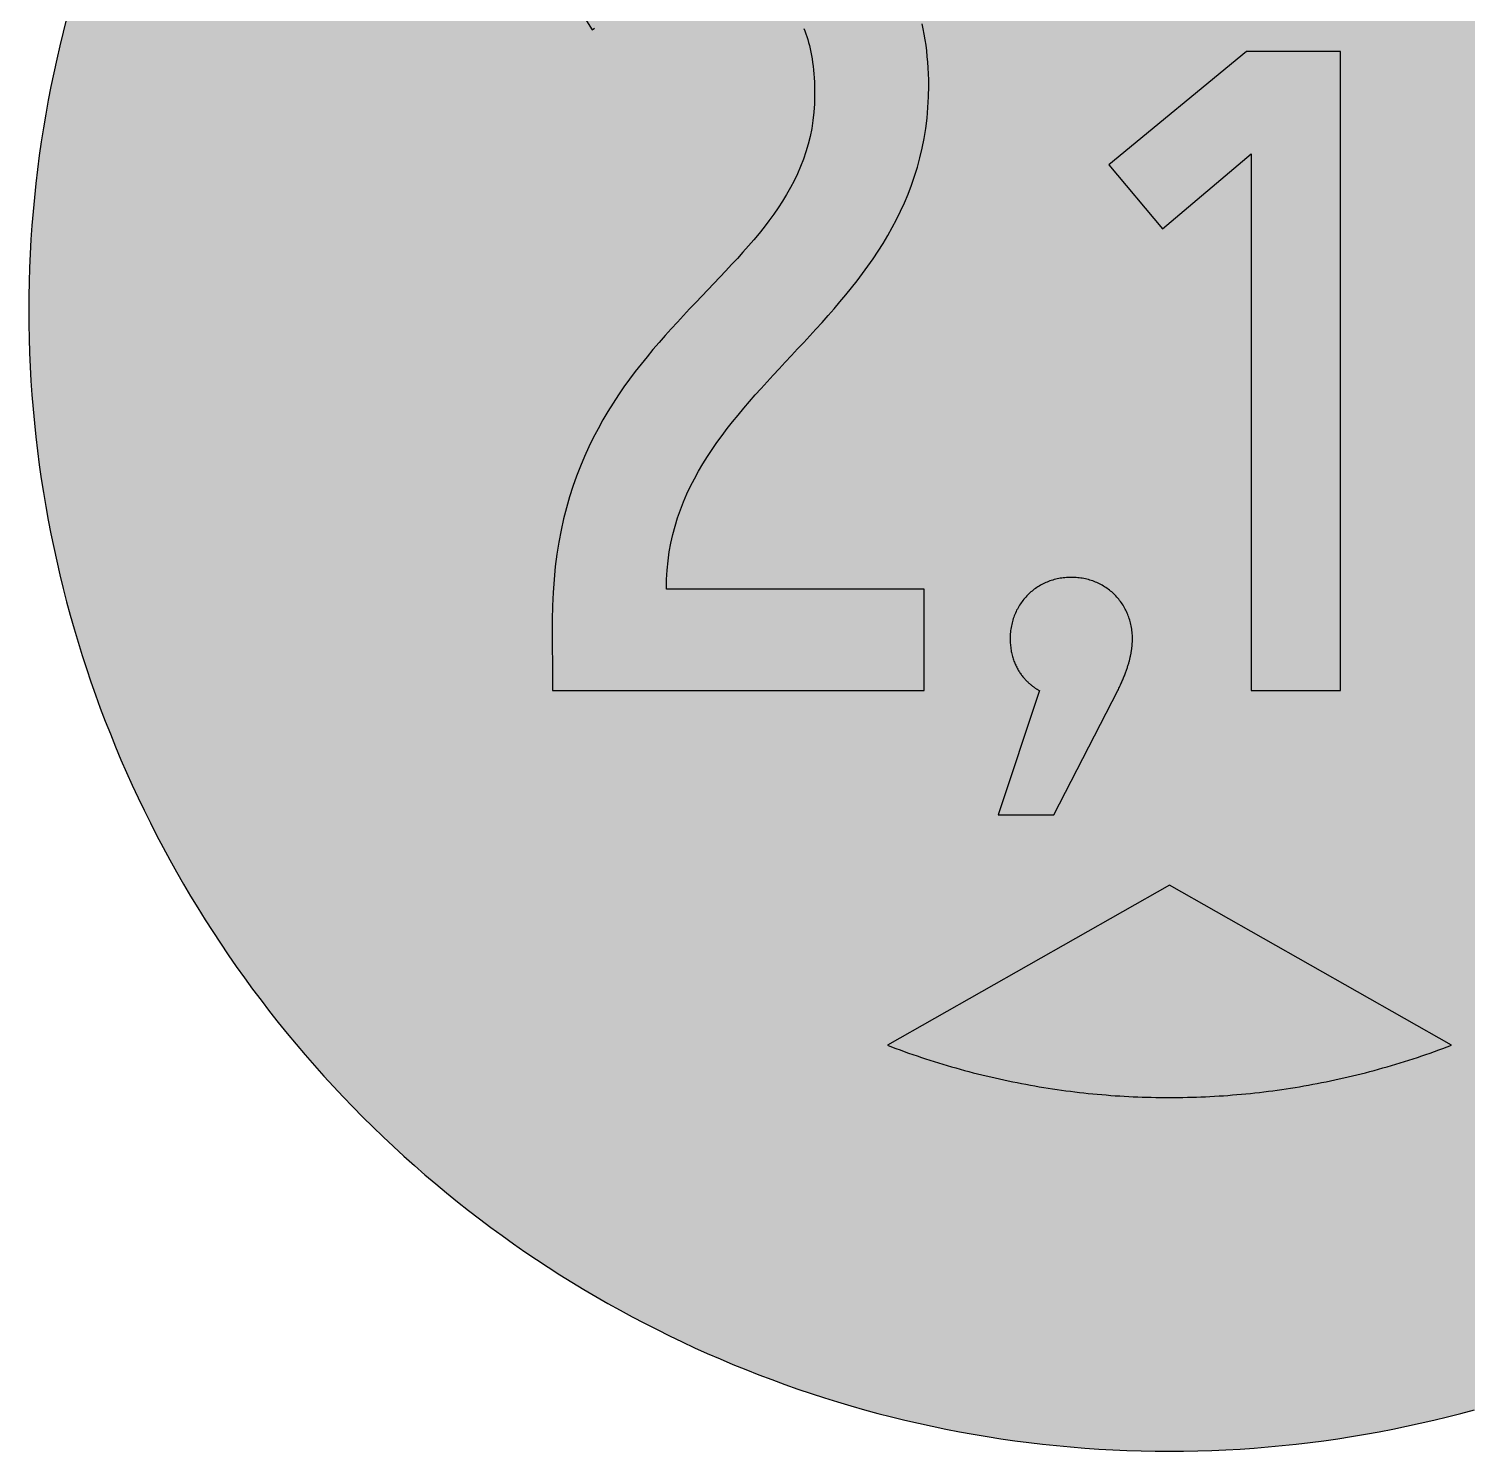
# Model space of a CAD drawing. Header units: millimetres. Extents: x 0 to 212, y 0 to 212.
# Drawn here: x 0.1 to 133.5, y 0.1 to 132 of the extents above; entities that cross this region are included whole.
import ezdxf

# ---------------------------------------------------------------- set-up
doc = ezdxf.new("R2010")
doc.units = ezdxf.units.MM

msp = doc.modelspace()

# ---------------------------------------------------------------- hatches: boundary and pattern name
for color, points in [(254, [(211.7189, 105.8869), (211.709, 107.2007), (211.6861, 108.5139), (211.6455, 109.8245), (211.5871, 111.1326), (211.5134, 112.4407), (211.4245, 113.7437), (211.3204, 115.0468), (211.201, 116.3447), (211.0638, 117.6426), (210.9114, 118.9355), (210.7413, 120.2258), (210.5584, 121.5136), (210.3577, 122.7988), (210.1418, 124.079), (209.9107, 125.3566), (209.6643, 126.6292), (209.4027, 127.8992), (209.1258, 129.1641), (208.8337, 130.4239), (208.5264, 131.6812), (208.2038, 132.936), (207.866, 134.1831), (207.5104, 135.4277), (207.1421, 136.6647), (206.7611, 137.8991), (206.3623, 139.1285), (205.9483, 140.3502), (205.5216, 141.5694), (205.0771, 142.781), (204.6199, 143.9901), (204.1474, 145.1915), (203.6623, 146.3853), (203.1619, 147.574), (202.6463, 148.7576), (202.1154, 149.9362), (201.5693, 151.1046), (201.0105, 152.2705), (200.439, 153.4262), (199.8523, 154.5768), (199.2503, 155.7198), (198.6356, 156.8577), (198.0057, 157.9855), (197.3605, 159.1081), (196.7052, 160.2232), (196.0321, 161.3281), (195.3489, 162.4279), (194.6504, 163.5176), (193.9366, 164.6022), (193.2102, 165.6766), (192.471, 166.7434), (191.7167, 167.8), (190.9521, 168.849), (190.1698, 169.8904), (189.3773, 170.9217), (188.5696, 171.9428), (187.7517, 172.9562), (186.9161, 173.9621), (186.0702, 174.9552), (185.2117, 175.9407), (184.338, 176.9161), (183.454, 177.8838), (182.5549, 178.8389), (181.643, 179.7837), (180.721, 180.7185), (179.7837, 181.643), (178.8389, 182.5549), (177.8838, 183.454), (176.9161, 184.338), (175.9407, 185.2117), (174.9552, 186.0702), (173.9621, 186.9161), (172.9562, 187.7492), (171.9428, 188.5696), (170.9217, 189.3773), (169.8904, 190.1698), (168.849, 190.9496), (167.8, 191.7167), (166.7408, 192.471), (165.6766, 193.2102), (164.6022, 193.9366), (163.5176, 194.6504), (162.4279, 195.3489), (161.3281, 196.0321), (160.2232, 196.7052), (159.1081, 197.3631), (157.9855, 198.0057), (156.8577, 198.6356), (155.7198, 199.2503), (154.5768, 199.8523), (153.4262, 200.439), (152.2705, 201.0131), (151.1046, 201.5719), (149.9362, 202.1154), (148.7576, 202.6463), (147.574, 203.1619), (146.3853, 203.6623), (145.1889, 204.15), (143.9875, 204.6199), (142.781, 205.0796), (141.5694, 205.5216), (140.3502, 205.9483), (139.1285, 206.3623), (137.8991, 206.7611), (136.6647, 207.1446), (135.4252, 207.5129), (134.1831, 207.866), (132.9334, 208.2038), (131.6812, 208.5264), (130.4239, 208.8337), (129.1641, 209.1284), (127.8966, 209.4052), (126.6292, 209.6668), (125.3541, 209.9132), (124.0765, 210.1444), (122.7963, 210.3603), (121.5136, 210.5584), (120.2258, 210.7438), (118.9355, 210.9114), (117.6401, 211.0638), (116.3447, 211.201), (115.0468, 211.3229), (113.7437, 211.4271), (112.4382, 211.516), (111.1326, 211.5896), (109.8245, 211.6455), (108.5113, 211.6861), (107.1982, 211.7115), (105.885, 211.7192), (104.5693, 211.7115), (103.2561, 211.6861), (101.9454, 211.6455), (100.6373, 211.5896), (99.3292, 211.516), (98.0262, 211.4271), (96.7232, 211.3229), (95.4253, 211.201), (94.1273, 211.0638), (92.8345, 210.9114), (91.5441, 210.7438), (90.2564, 210.5584), (88.9711, 210.3603), (87.691, 210.1444), (86.4133, 209.9132), (85.1408, 209.6668), (83.8708, 209.4052), (82.6059, 209.1284), (81.346, 208.8337), (80.0887, 208.5264), (78.834, 208.2038), (77.5868, 207.866), (76.3422, 207.5129), (75.1053, 207.1446), (73.8708, 206.7611), (72.6415, 206.3623), (71.4197, 205.9483), (70.2005, 205.5216), (68.9889, 205.0796), (67.7799, 204.6199), (66.5785, 204.15), (65.3847, 203.6623), (64.196, 203.1619), (63.0123, 202.6463), (61.8338, 202.1154), (60.6628, 201.5719), (59.4995, 201.0131), (58.3438, 200.439), (57.1932, 199.8523), (56.0502, 199.2503), (54.9123, 198.6356), (53.7845, 198.0057), (52.6618, 197.3631), (51.5468, 196.7052), (50.4419, 196.0321), (49.342, 195.3489), (48.2524, 194.6504), (47.1678, 193.9366), (46.0934, 193.2102), (45.0266, 192.471), (43.9699, 191.7167), (42.9209, 190.9496), (41.8795, 190.1698), (40.8483, 189.3773), (39.8272, 188.5696), (38.8137, 187.7492), (37.8079, 186.9161), (36.8148, 186.0702), (35.8292, 185.2117), (34.8539, 184.338), (33.8861, 183.454), (32.9311, 182.5549), (31.9862, 181.643), (31.049, 180.7185), (30.1269, 179.7837), (29.2151, 178.8389), (28.3159, 177.8838), (27.432, 176.9161), (26.5582, 175.9407), (25.6997, 174.9552), (24.8539, 173.9621), (24.0208, 172.9562), (23.2004, 171.9428), (22.3926, 170.9217), (21.6002, 169.8904), (20.8204, 168.849), (20.0533, 167.8), (19.2989, 166.7434), (18.5598, 165.6766), (17.8333, 164.6022), (17.1196, 163.5176), (16.4211, 162.4279), (15.7378, 161.3281), (15.0647, 160.2232), (14.4069, 159.1081), (13.7643, 157.9855), (13.1343, 156.8577), (12.5197, 155.7198), (11.9177, 154.5768), (11.3309, 153.4262), (10.7569, 152.2705), (10.1981, 151.1046), (9.6545, 149.9362), (9.1237, 148.7576), (8.6081, 147.574), (8.1077, 146.3853), (7.62, 145.1915), (7.1501, 143.9901), (6.6904, 142.781), (6.2484, 141.5694), (5.8217, 140.3502), (5.4077, 139.1285), (5.0089, 137.8991), (4.6253, 136.6647), (4.257, 135.4277), (3.904, 134.1831), (3.5662, 132.936), (3.2436, 131.6812), (2.9362, 130.4239), (2.6416, 129.1641), (2.3647, 127.8992), (2.1031, 126.6292), (1.8567, 125.3566), (1.6256, 124.079), (1.4097, 122.7988), (1.2116, 121.5136), (1.0262, 120.2258), (0.8585, 118.9355), (0.7061, 117.6426), (0.569, 116.3447), (0.447, 115.0468), (0.3429, 113.7437), (0.254, 112.4407), (0.1803, 111.1326), (0.1245, 109.8245), (0.0838, 108.5139), (0.0584, 107.2007), (0.0508, 105.885), (0.0584, 104.5718), (0.0838, 103.2586), (0.1245, 101.9454), (0.1803, 100.6373), (0.254, 99.3318), (0.3429, 98.0262), (0.447, 96.7232), (0.569, 95.4253), (0.7061, 94.1299), (0.8585, 92.8345), (1.0262, 91.5441), (1.2116, 90.2564), (1.4097, 88.9737), (1.6256, 87.6935), (1.8567, 86.4159), (2.1031, 85.1408), (2.3647, 83.8733), (2.6416, 82.6059), (2.9362, 81.346), (3.2436, 80.0887), (3.5662, 78.8365), (3.904, 77.5868), (4.257, 76.3448), (4.6253, 75.1053), (5.0089, 73.8708), (5.4077, 72.6415), (5.8217, 71.4197), (6.2484, 70.2005), (6.6904, 68.9889), (7.1501, 67.7824), (7.62, 66.581), (8.1077, 65.3847), (8.6081, 64.196), (9.1237, 63.0123), (9.6545, 61.8338), (10.1981, 60.6654), (10.7569, 59.4995), (11.3309, 58.3438), (11.9177, 57.1932), (12.5197, 56.0502), (13.1343, 54.9123), (13.7643, 53.7845), (14.4069, 52.6618), (15.0647, 51.5468), (15.7378, 50.4419), (16.4211, 49.342), (17.1196, 48.2524), (17.8333, 47.1678), (18.5598, 46.0934), (19.2989, 45.0291), (20.0533, 43.9699), (20.8204, 42.9209), (21.6002, 41.8795), (22.3926, 40.8483), (23.2004, 39.8272), (24.0208, 38.8137), (24.8539, 37.8079), (25.6997, 36.8148), (26.5582, 35.8292), (27.432, 34.8539), (28.3159, 33.8861), (29.2151, 32.9311), (30.1269, 31.9862), (31.049, 31.049), (31.9862, 30.1269), (32.9311, 29.2151), (33.8861, 28.3159), (34.8539, 27.432), (35.8292, 26.5582), (36.8148, 25.6997), (37.8079, 24.8539), (38.8137, 24.0182), (39.8272, 23.2004), (40.8483, 22.3926), (41.8795, 21.6002), (42.9209, 20.8178), (43.9699, 20.0533), (45.0266, 19.2989), (46.0934, 18.5598), (47.1678, 17.8333), (48.2524, 17.1196), (49.342, 16.4211), (50.4419, 15.7378), (51.5468, 15.0647), (52.6618, 14.4094), (53.7845, 13.7643), (54.9123, 13.1343), (56.0502, 12.5197), (57.1932, 11.9177), (58.3438, 11.3309), (59.4995, 10.7594), (60.6628, 10.2006), (61.8338, 9.6545), (63.0123, 9.1237), (64.196, 8.6081), (65.3847, 8.1077), (66.5785, 7.6225), (67.7799, 7.1501), (68.9889, 6.6929), (70.2005, 6.2484), (71.4197, 5.8217), (72.6415, 5.4077), (73.8708, 5.0089), (75.1053, 4.6279), (76.3422, 4.2596), (77.5868, 3.904), (78.834, 3.5662), (80.0887, 3.2436), (81.346, 2.9362), (82.6059, 2.6441), (83.8708, 2.3673), (85.1408, 2.1057), (86.4133, 1.8593), (87.691, 1.6281), (88.9711, 1.4122), (90.2564, 1.2116), (91.5441, 1.0287), (92.8345, 0.8585), (94.1273, 0.7061), (95.4253, 0.569), (96.7232, 0.4496), (98.0262, 0.3454), (99.3292, 0.2565), (100.6373, 0.1829), (101.9454, 0.1245), (103.2561, 0.0838), (104.5693, 0.061), (105.885, 0.0533), (107.1982, 0.061), (108.5113, 0.0838), (109.8245, 0.1245), (111.1326, 0.1829), (112.4382, 0.2565), (113.7437, 0.3454), (115.0468, 0.4496), (116.3447, 0.569), (117.6401, 0.7061), (118.9355, 0.8585), (120.2258, 1.0287), (121.5136, 1.2116), (122.7963, 1.4122), (124.0765, 1.6281), (125.3541, 1.8593), (126.6292, 2.1057), (127.8966, 2.3673), (129.1641, 2.6441), (130.4239, 2.9362), (131.6812, 3.2436), (132.9334, 3.5662), (134.1831, 3.904), (135.4252, 4.2596), (136.6647, 4.6279), (137.8991, 5.0089), (139.1285, 5.4077), (140.3502, 5.8217), (141.5694, 6.2484), (142.781, 6.6929), (143.9875, 7.1501), (145.1889, 7.6225), (146.3853, 8.1077), (147.574, 8.6081), (148.7576, 9.1237), (149.9362, 9.6545), (151.1046, 10.2006), (152.2705, 10.7594), (153.4262, 11.3309), (154.5768, 11.9177), (155.7198, 12.5197), (156.8577, 13.1343), (157.9855, 13.7643), (159.1081, 14.4094), (160.2232, 15.0647), (161.3281, 15.7378), (162.4279, 16.4211), (163.5176, 17.1196), (164.6022, 17.8333), (165.6766, 18.5598), (166.7408, 19.2989), (167.8, 20.0533), (168.849, 20.8178), (169.8904, 21.6002), (170.9217, 22.3926), (171.9428, 23.2004), (172.9562, 24.0182), (173.9621, 24.8539), (174.9552, 25.6997), (175.9407, 26.5582), (176.9161, 27.432), (177.8838, 28.3159), (178.8389, 29.2151), (179.7837, 30.1269), (180.721, 31.049), (181.643, 31.9862), (182.5549, 32.9311), (183.454, 33.8861), (184.338, 34.8539), (185.2117, 35.8292), (186.0702, 36.8148), (186.9161, 37.8079), (187.7517, 38.8137), (188.5696, 39.8272), (189.3773, 40.8483), (190.1698, 41.8795), (190.9521, 42.9209), (191.7167, 43.9699), (192.471, 45.0291), (193.2102, 46.0934), (193.9366, 47.1678), (194.6504, 48.2524), (195.3489, 49.342), (196.0321, 50.4419), (196.7052, 51.5468), (197.3605, 52.6618), (198.0057, 53.7845), (198.6356, 54.9123), (199.2503, 56.0502), (199.8523, 57.1932), (200.439, 58.3438), (201.0105, 59.4995), (201.5693, 60.6654), (202.1154, 61.8338), (202.6463, 63.0123), (203.1619, 64.196), (203.6623, 65.3847), (204.1474, 66.581), (204.6199, 67.7824), (205.0771, 68.9889), (205.5216, 70.2005), (205.9483, 71.4197), (206.3623, 72.6415), (206.7611, 73.8708), (207.1421, 75.1053), (207.5104, 76.3448), (207.866, 77.5868), (208.2038, 78.8365), (208.5264, 80.0887), (208.8337, 81.346), (209.1258, 82.6059), (209.4027, 83.8733), (209.6643, 85.1408), (209.9107, 86.4159), (210.1418, 87.6935), (210.3577, 88.9737), (210.5584, 90.2564), (210.7413, 91.5441), (210.9114, 92.8345), (211.0638, 94.1299), (211.201, 95.4253), (211.3204, 96.7232), (211.4245, 98.0262), (211.5134, 99.3318), (211.5871, 100.6373), (211.6455, 101.9454), (211.6861, 103.2586), (211.709, 104.5718), (211.7166, 105.885)]), (59, [(63.977, 136.5412), (64.2036, 136.5377), (64.4296, 136.5352), (64.6557, 136.5275), (64.8792, 136.5174), (65.1002, 136.5047), (65.3212, 136.4894), (65.5422, 136.4691), (65.7606, 136.4463), (65.9765, 136.4183), (66.1899, 136.3878), (66.4032, 136.3548), (66.614, 136.3142), (66.8223, 136.2735), (67.0281, 136.2253), (67.2313, 136.1745), (67.4345, 136.1211), (67.6351, 136.0602), (67.8307, 135.9941), (68.0263, 135.9256), (68.2193, 135.8519), (68.4073, 135.7732), (68.5952, 135.6868), (68.7807, 135.5979), (68.961, 135.5014), (69.1388, 135.4023), (69.3141, 135.2956), (69.4868, 135.1813), (69.657, 135.0645), (69.8221, 134.94), (69.9846, 134.808), (70.1421, 134.6733), (70.2996, 134.5286), (70.4494, 134.3787), (70.5993, 134.2238), (70.7441, 134.0612), (70.8838, 133.891), (71.0209, 133.7132), (71.1556, 133.5303), (71.2826, 133.3373), (71.4096, 133.1392), (71.5289, 132.9334), (71.6458, 132.7201), (71.7575, 132.4991), (71.8642, 132.2705), (71.9684, 132.0317), (72.0674, 131.7879), (72.1614, 131.5339), (72.2503, 131.2723), (72.3341, 131.0005), (72.4154, 130.7236), (72.4891, 130.4341), (72.5576, 130.1394), (72.6237, 129.8321), (72.6821, 129.5197), (72.7354, 129.1946), (72.7837, 128.8618), (72.8269, 128.5215), (72.865, 128.1684), (72.898, 127.8077), (72.9234, 127.4369), (72.9437, 127.0533), (72.959, 126.6622), (72.9691, 126.2609), (72.9717, 125.8494), (72.9539, 125.0417), (72.9005, 124.2543), (72.8167, 123.4846), (72.6973, 122.7328), (72.55, 121.9962), (72.3697, 121.2799), (72.1614, 120.5763), (71.9252, 119.888), (71.6636, 119.2124), (71.374, 118.5494), (71.0616, 117.8992), (70.7263, 117.2591), (70.3656, 116.6292), (69.9872, 116.0094), (69.5858, 115.3973), (69.1693, 114.7928), (68.7324, 114.1933), (68.2777, 113.6015), (67.8104, 113.0122), (67.3252, 112.428), (66.8299, 111.8464), (66.3194, 111.2672), (65.7987, 110.6907), (65.2704, 110.1141), (64.7294, 109.535), (64.1833, 108.9558), (63.6295, 108.3742), (63.0707, 107.7874), (62.5069, 107.2007), (61.9404, 106.6063), (61.3715, 106.0069), (60.8, 105.3998), (60.231, 104.7852), (59.6621, 104.1629), (59.0931, 103.5304), (58.5318, 102.8878), (57.9704, 102.235), (57.4167, 101.5695), (56.8706, 100.8913), (56.3321, 100.2005), (55.8013, 99.4918), (55.2806, 98.7704), (54.7726, 98.0313), (54.2747, 97.2769), (53.7921, 96.5022), (53.3222, 95.7097), (52.8701, 94.8969), (52.4332, 94.0613), (52.0141, 93.2053), (51.6153, 92.329), (51.2343, 91.4273), (50.8762, 90.5002), (50.5409, 89.5502), (50.226, 88.5723), (49.9389, 87.5665), (49.6748, 86.5353), (49.4386, 85.4735), (49.2328, 84.3839), (49.0525, 83.2637), (48.9026, 82.1106), (48.7858, 80.9244), (48.6994, 79.7077), (48.6486, 78.4555), (48.6308, 77.1677), (48.6311, 70.6092), (83.1314, 70.6092), (83.1314, 80.028), (59.2145, 80.028), (59.2303, 80.9142), (59.2836, 81.7829), (59.3674, 82.6338), (59.4868, 83.4644), (59.6367, 84.2797), (59.8145, 85.0798), (60.0227, 85.8622), (60.259, 86.6292), (60.5231, 87.3811), (60.8101, 88.1202), (61.1226, 88.8467), (61.4604, 89.5604), (61.8185, 90.2614), (62.197, 90.9523), (62.5983, 91.633), (63.0174, 92.3036), (63.4543, 92.9665), (63.9064, 93.6193), (64.3763, 94.267), (64.8589, 94.9046), (65.3567, 95.5396), (65.8647, 96.1669), (66.3854, 96.7892), (66.9163, 97.4065), (67.4548, 98.0237), (68.0009, 98.6358), (68.5546, 99.2454), (69.1134, 99.855), (69.6773, 100.4621), (70.2437, 101.0717), (70.8127, 101.6813), (71.3842, 102.2909), (71.9531, 102.903), (72.5246, 103.5177), (73.091, 104.1375), (73.6549, 104.7598), (74.2137, 105.3871), (74.7674, 106.0221), (75.3135, 106.6622), (75.852, 107.3074), (76.3829, 107.9627), (76.9036, 108.6256), (77.4116, 109.2962), (77.9094, 109.9769), (78.392, 110.6678), (78.8619, 111.3714), (79.314, 112.0851), (79.7509, 112.8116), (80.17, 113.5532), (80.5713, 114.3076), (80.9498, 115.0747), (81.3079, 115.857), (81.6458, 116.6571), (81.9582, 117.4725), (82.2452, 118.3081), (82.5094, 119.159), (82.7456, 120.0277), (82.9539, 120.9167), (83.1317, 121.826), (83.2815, 122.7557), (83.3984, 123.7082), (83.4847, 124.681), (83.5381, 125.6792), (83.5558, 126.6977), (83.5508, 127.2591), (83.533, 127.8153), (83.5076, 128.3614), (83.472, 128.8999), (83.4263, 129.4308), (83.3704, 129.9566), (83.3044, 130.4722), (83.2256, 130.9802), (83.1393, 131.4806), (83.0428, 131.9733), (82.9361, 132.4585), (82.8218, 132.936), (82.6948, 133.4059), (82.5602, 133.8656), (82.4128, 134.3203), (82.2579, 134.7648), (82.0928, 135.2017), (81.9201, 135.6309), (81.7347, 136.05), (81.5416, 136.4615), (81.3384, 136.8654), (81.1276, 137.2616), (80.9066, 137.6477), (80.6755, 138.0287), (80.4342, 138.397), (80.1853, 138.7602), (79.9287, 139.1133), (79.6595, 139.4562), (79.3826, 139.7914), (79.0981, 140.1191), (78.8035, 140.4391), (78.5012, 140.7465), (78.1888, 141.0487), (77.8688, 141.3408), (77.5386, 141.6228), (77.2008, 141.8971), (76.8528, 142.1613), (76.4972, 142.4178), (76.134, 142.6642), (75.7606, 142.9029), (75.3796, 143.129), (74.991, 143.35), (74.5947, 143.5583), (74.1883, 143.7589), (73.7743, 143.952), (73.3501, 144.1323), (72.9209, 144.305), (72.4814, 144.4676), (72.0344, 144.6225), (71.5797, 144.7648), (71.1175, 144.8994), (70.6476, 145.0238), (70.1675, 145.1381), (69.6824, 145.2448), (69.1871, 145.3388), (68.6867, 145.4252), (68.1761, 145.4988), (67.658, 145.5649), (67.1347, 145.6207), (66.6013, 145.6665), (66.0629, 145.702), (65.5142, 145.7274), (64.9605, 145.7427), (64.3992, 145.7477), (64.0918, 145.7452), (63.7845, 145.7376), (63.4771, 145.7274), (63.1723, 145.7096), (62.865, 145.6893), (62.5602, 145.6639), (62.2554, 145.636), (61.9531, 145.6004), (61.6483, 145.5623), (61.3461, 145.5217), (61.0464, 145.4734), (60.7441, 145.4252), (60.4444, 145.3693), (60.1472, 145.3134), (59.85, 145.2499), (59.5528, 145.1864), (59.2582, 145.1178), (58.9636, 145.0442), (58.6715, 144.9705), (58.3794, 144.8892), (58.0898, 144.8079), (57.8002, 144.7216), (57.5132, 144.6352), (57.2287, 144.5438), (56.9443, 144.4473), (56.6623, 144.3507), (56.3804, 144.2517), (56.1035, 144.1475), (55.8241, 144.0434), (55.5498, 143.9342), (55.2755, 143.8224), (55.0062, 143.7107), (54.737, 143.5964), (54.4678, 143.477), (54.2036, 143.3576), (53.9394, 143.2357), (53.6804, 143.1138), (53.4213, 142.9868), (53.1647, 142.8598), (52.9107, 142.7302), (52.6593, 142.5981), (52.4104, 142.4661), (52.164, 142.3314), (51.9201, 142.1968), (51.6814, 142.0597), (51.4426, 141.92), (51.2064, 141.7803), (50.9727, 141.6406), (50.7441, 141.4983), (50.5155, 141.3561), (50.292, 141.2113), (50.071, 141.0665), (49.8551, 140.9217), (49.6392, 140.7744), (49.4284, 140.6271), (49.2201, 140.4798), (49.0144, 140.3325), (48.8137, 140.1851), (48.6156, 140.0353), (48.42, 139.888), (48.2295, 139.7381), (48.0416, 139.5908), (47.8561, 139.4409), (47.6758, 139.2911), (52.3353, 131.8849), (52.5323, 132.0368), (52.7304, 132.1867), (52.9285, 132.3315), (53.1266, 132.4762), (53.3248, 132.6185), (53.5203, 132.7556), (53.7185, 132.8928), (53.914, 133.0249), (54.1122, 133.157), (54.3077, 133.284), (54.5033, 133.4084), (54.6989, 133.5329), (54.8945, 133.6523), (55.0901, 133.7691), (55.2831, 133.8834), (55.4787, 133.9952), (55.6717, 134.1044), (55.8648, 134.2111), (56.0578, 134.3152), (56.2483, 134.4168), (56.4413, 134.5159), (56.6318, 134.6124), (56.8223, 134.7064), (57.0128, 134.7978), (57.2033, 134.8867), (57.3913, 134.9756), (57.5793, 135.0594), (57.7672, 135.1407), (57.9552, 135.2194), (58.1406, 135.2956), (58.326, 135.3693), (58.5114, 135.443), (58.6969, 135.5115), (58.8797, 135.5776), (59.0626, 135.6436), (59.2455, 135.7071), (59.4258, 135.7655), (59.6087, 135.824), (59.7865, 135.8798), (59.9669, 135.9306), (60.1447, 135.9814), (60.3225, 136.0297), (60.4977, 136.078), (60.6755, 136.1211), (60.8482, 136.1618), (61.0235, 136.2024), (61.1962, 136.238), (61.3689, 136.2735), (61.5391, 136.3066), (61.7093, 136.337), (61.8769, 136.365), (62.0446, 136.3904), (62.2122, 136.4158), (62.3773, 136.4361), (62.5424, 136.4564), (62.7075, 136.4742), (62.8701, 136.4894), (63.0301, 136.5021), (63.1927, 136.5148), (63.3501, 136.5225), (63.5076, 136.5301), (63.6651, 136.5352), (63.82, 136.5377), (63.975, 136.5402)]), (59, [(113.4636, 70.6092), (121.7605, 70.6092), (121.7605, 129.8758), (113.0406, 129.8758), (100.2552, 119.3765), (105.252, 113.4494), (113.4636, 120.3921)]), (59, [(91.1119, 75.4348), (91.1123, 75.2907), (91.1174, 75.1535), (91.1225, 75.0164), (91.1327, 74.8817), (91.1454, 74.7497), (91.1606, 74.6201), (91.1758, 74.4931), (91.1962, 74.3687), (91.2165, 74.2467), (91.2419, 74.1248), (91.2673, 74.008), (91.2952, 73.8937), (91.3257, 73.7794), (91.3562, 73.6676), (91.3917, 73.5609), (91.4273, 73.4543), (91.4629, 73.3476), (91.5035, 73.246), (91.5441, 73.1469), (91.5848, 73.0479), (91.628, 72.9539), (91.6737, 72.8599), (91.7194, 72.7685), (91.7677, 72.6796), (91.8159, 72.5907), (91.8642, 72.5068), (91.915, 72.423), (91.9658, 72.3417), (92.0191, 72.263), (92.0725, 72.1843), (92.1258, 72.1106), (92.1791, 72.0369), (92.235, 71.9658), (92.2884, 71.8947), (92.3442, 71.8287), (92.4001, 71.7626), (92.4585, 71.6991), (92.5144, 71.6356), (92.5703, 71.5747), (92.6287, 71.5162), (92.6846, 71.4604), (92.7405, 71.4045), (92.7964, 71.3511), (92.8548, 71.3003), (92.9107, 71.2521), (92.964, 71.2038), (93.0199, 71.1556), (93.0758, 71.1124), (93.1291, 71.0692), (93.1824, 71.026), (93.2358, 70.9879), (93.2866, 70.9498), (93.3374, 70.9117), (93.3882, 70.8762), (93.4364, 70.8431), (93.4847, 70.8127), (93.5304, 70.7822), (93.5761, 70.7517), (93.6219, 70.7238), (93.6625, 70.6984), (93.7057, 70.673), (93.7438, 70.6501), (93.7819, 70.6272), (93.82, 70.6069), (90.0105, 59.0942), (95.1756, 59.0942), (101.1026, 70.6092), (101.153, 70.7136), (101.2012, 70.8203), (101.2495, 70.9219), (101.2977, 71.026), (101.3435, 71.1276), (101.3892, 71.2267), (101.4324, 71.3257), (101.4755, 71.4223), (101.5162, 71.5188), (101.5568, 71.6128), (101.5975, 71.7067), (101.6356, 71.8007), (101.6711, 71.8922), (101.7092, 71.9811), (101.7422, 72.07), (101.7778, 72.1589), (101.8108, 72.2452), (101.8413, 72.3316), (101.8743, 72.4179), (101.9023, 72.5018), (101.9327, 72.583), (101.9607, 72.6643), (101.9886, 72.7456), (102.014, 72.8269), (102.0394, 72.9056), (102.0623, 72.9844), (102.0877, 73.0606), (102.1105, 73.1368), (102.1309, 73.213), (102.1512, 73.2866), (102.1715, 73.3603), (102.1918, 73.4339), (102.2096, 73.5051), (102.2274, 73.5762), (102.2452, 73.6473), (102.2604, 73.7159), (102.2756, 73.7845), (102.2909, 73.853), (102.3036, 73.9216), (102.3188, 73.9877), (102.329, 74.0537), (102.3417, 74.1197), (102.3518, 74.1858), (102.3645, 74.2493), (102.3722, 74.3128), (102.3823, 74.3763), (102.3899, 74.4398), (102.4001, 74.5007), (102.4077, 74.5617), (102.4128, 74.6227), (102.4204, 74.6836), (102.4255, 74.7446), (102.4306, 74.803), (102.4357, 74.8614), (102.4382, 74.9224), (102.4433, 74.9808), (102.4458, 75.0367), (102.4484, 75.0951), (102.4509, 75.1535), (102.4534, 75.2094), (102.4534, 75.2653), (102.456, 75.3212), (102.456, 75.377), (102.456, 75.4329), (102.4534, 75.5828), (102.4484, 75.7326), (102.4407, 75.88), (102.428, 76.0273), (102.4128, 76.1721), (102.3925, 76.3168), (102.3696, 76.4591), (102.3442, 76.6013), (102.3137, 76.741), (102.2833, 76.8782), (102.2477, 77.0153), (102.2071, 77.1525), (102.1664, 77.2846), (102.1207, 77.4167), (102.0724, 77.5487), (102.0216, 77.6757), (101.9683, 77.8027), (101.9099, 77.9297), (101.8515, 78.0517), (101.788, 78.1736), (101.7219, 78.293), (101.6533, 78.4123), (101.5822, 78.5266), (101.5086, 78.6409), (101.4324, 78.7527), (101.3536, 78.8619), (101.2723, 78.9711), (101.1885, 79.0753), (101.1022, 79.1794), (101.0107, 79.281), (100.9193, 79.3801), (100.8253, 79.4766), (100.7288, 79.5706), (100.6297, 79.662), (100.5307, 79.7509), (100.4265, 79.8373), (100.3198, 79.9211), (100.2132, 80.0024), (100.1039, 80.0837), (99.9922, 80.1599), (99.8779, 80.2335), (99.761, 80.3046), (99.6442, 80.3732), (99.5248, 80.4367), (99.4029, 80.5002), (99.2784, 80.5612), (99.154, 80.6171), (99.027, 80.6704), (98.8974, 80.7237), (98.7679, 80.772), (98.6358, 80.8152), (98.5012, 80.8584), (98.3666, 80.8965), (98.2294, 80.932), (98.0897, 80.965), (97.95, 80.993), (97.8078, 81.0184), (97.6655, 81.0412), (97.5208, 81.0616), (97.376, 81.0768), (97.2287, 81.0895), (97.0813, 81.0971), (96.934, 81.1047), (96.7816, 81.1047), (96.6318, 81.1047), (96.4844, 81.0971), (96.3346, 81.0895), (96.1898, 81.0768), (96.0425, 81.0616), (95.9002, 81.0412), (95.7555, 81.0184), (95.6158, 80.993), (95.4761, 80.965), (95.3364, 80.932), (95.1992, 80.8965), (95.0646, 80.8584), (94.93, 80.8152), (94.7979, 80.772), (94.6683, 80.7237), (94.5388, 80.6704), (94.4118, 80.6171), (94.2873, 80.5612), (94.1629, 80.5002), (94.041, 80.4367), (93.9216, 80.3732), (93.8047, 80.3046), (93.6879, 80.2335), (93.5736, 80.1599), (93.4618, 80.0837), (93.3526, 80.0024), (93.2459, 79.9211), (93.1393, 79.8373), (93.0377, 79.7509), (92.9361, 79.662), (92.837, 79.5706), (92.7405, 79.4766), (92.6465, 79.3801), (92.5551, 79.281), (92.4662, 79.1794), (92.3798, 79.0753), (92.2934, 78.9711), (92.2122, 78.8619), (92.1334, 78.7527), (92.0572, 78.6409), (91.9836, 78.5266), (91.9124, 78.4123), (91.8439, 78.293), (91.7778, 78.1736), (91.7143, 78.0517), (91.6559, 77.9297), (91.5975, 77.8027), (91.5441, 77.6757), (91.4933, 77.5487), (91.4451, 77.4167), (91.3994, 77.2846), (91.3587, 77.1525), (91.3206, 77.0153), (91.2851, 76.8782), (91.252, 76.741), (91.2216, 76.6013), (91.1962, 76.4591), (91.1733, 76.3168), (91.1555, 76.1721), (91.1377, 76.0273), (91.1276, 75.88), (91.1174, 75.7326), (91.1123, 75.5828), (91.1098, 75.4329)]), (59, [(105.8855, 52.572), (79.7168, 37.7112), (80.1065, 37.5615), (80.5002, 37.4142), (80.8939, 37.2694), (81.2876, 37.1272), (81.6813, 36.9875), (82.0776, 36.8503), (82.4738, 36.7132), (82.87, 36.5811), (83.2688, 36.4515), (83.6676, 36.322), (84.0664, 36.195), (84.4652, 36.0731), (84.8665, 35.9512), (85.2653, 35.8318), (85.6691, 35.7149), (86.0704, 35.6006), (86.4718, 35.4889), (86.8756, 35.3771), (87.2795, 35.2704), (87.6833, 35.1638), (88.0897, 35.0622), (88.4936, 34.9606), (88.9, 34.864), (89.3064, 34.7675), (89.7153, 34.6735), (90.1217, 34.5821), (90.5307, 34.4932), (90.9396, 34.4068), (91.3486, 34.323), (91.7575, 34.2392), (92.1664, 34.1605), (92.5779, 34.0843), (92.9869, 34.0081), (93.3983, 33.9369), (93.8098, 33.8658), (94.2238, 33.7972), (94.6353, 33.7312), (95.0493, 33.6702), (95.4608, 33.6093), (95.8748, 33.5509), (96.2889, 33.495), (96.7029, 33.4391), (97.1169, 33.3883), (97.5335, 33.34), (97.9475, 33.2943), (98.364, 33.2486), (98.7806, 33.208), (99.1946, 33.1673), (99.6112, 33.1318), (100.0277, 33.0962), (100.4468, 33.0632), (100.8634, 33.0327), (101.28, 33.0048), (101.6991, 32.9819), (102.1156, 32.959), (102.5347, 32.9387), (102.9513, 32.9184), (103.3704, 32.9032), (103.7895, 32.8905), (104.2086, 32.8803), (104.6277, 32.8727), (105.0468, 32.8651), (105.4659, 32.8625), (105.885, 32.86), (106.3041, 32.8625), (106.7232, 32.8651), (107.1423, 32.8727), (107.5614, 32.8803), (107.9805, 32.8905), (108.3996, 32.9032), (108.8161, 32.9184), (109.2352, 32.9387), (109.6543, 32.959), (110.0709, 32.9819), (110.49, 33.0048), (110.9066, 33.0327), (111.3231, 33.0632), (111.7397, 33.0962), (112.1562, 33.1318), (112.5728, 33.1673), (112.9894, 33.208), (113.4059, 33.2486), (113.8225, 33.2943), (114.2365, 33.34), (114.6505, 33.3883), (115.0671, 33.4391), (115.4811, 33.495), (115.8951, 33.5509), (116.3091, 33.6093), (116.7206, 33.6702), (117.1346, 33.7312), (117.5461, 33.7972), (117.9601, 33.8658), (118.3716, 33.9369), (118.7831, 34.0081), (119.192, 34.0843), (119.6035, 34.1605), (120.0125, 34.2392), (120.4239, 34.323), (120.8329, 34.4068), (121.2393, 34.4932), (121.6482, 34.5821), (122.0572, 34.6735), (122.4636, 34.7675), (122.87, 34.864), (123.2764, 34.9606), (123.6802, 35.0622), (124.0866, 35.1638), (124.4905, 35.2704), (124.8943, 35.3771), (125.2982, 35.4889), (125.6995, 35.6006), (126.1034, 35.7149), (126.5047, 35.8318), (126.9035, 35.9512), (127.3048, 36.0731), (127.7036, 36.195), (128.1024, 36.322), (128.5011, 36.4515), (128.8999, 36.5811), (129.2962, 36.7132), (129.6924, 36.8503), (130.0886, 36.9875), (130.4823, 37.1272), (130.876, 37.2694), (131.2697, 37.4142), (131.6634, 37.5615), (132.0546, 37.7088)])]:
    msp.add_hatch(color=color).paths.add_polyline_path(points)

# ---------------------------------------------------------------- linework, layer by layer
at = {"color": 59}
for points in [[(47.6758, 139.2911), (52.3353, 131.8849), (52.5323, 132.0368)], [(71.9684, 132.0317), (72.0674, 131.7879), (72.1614, 131.5339), (72.2503, 131.2723), (72.3341, 131.0005), (72.4154, 130.7236), (72.4891, 130.4341), (72.5576, 130.1394), (72.6237, 129.8321), (72.6821, 129.5197), (72.7354, 129.1946), (72.7837, 128.8618), (72.8269, 128.5215), (72.865, 128.1684), (72.898, 127.8077), (72.9234, 127.4369), (72.9437, 127.0533), (72.959, 126.6622), (72.9691, 126.2609), (72.9717, 125.8494), (72.9539, 125.0417), (72.9005, 124.2543), (72.8167, 123.4846), (72.6973, 122.7328), (72.55, 121.9962), (72.3697, 121.2799), (72.1614, 120.5763), (71.9252, 119.888), (71.6636, 119.2124), (71.374, 118.5494), (71.0616, 117.8992), (70.7263, 117.2591), (70.3656, 116.6292), (69.9872, 116.0094), (69.5858, 115.3973), (69.1693, 114.7928), (68.7324, 114.1933), (68.2777, 113.6015), (67.8104, 113.0122), (67.3252, 112.428), (66.8299, 111.8464), (66.3194, 111.2672), (65.7987, 110.6907), (65.2704, 110.1141), (64.7294, 109.535), (64.1833, 108.9558), (63.6295, 108.3742), (63.0707, 107.7874), (62.5069, 107.2007), (61.9404, 106.6063), (61.3715, 106.0069), (60.8, 105.3998), (60.231, 104.7852), (59.6621, 104.1629), (59.0931, 103.5304), (58.5318, 102.8878), (57.9704, 102.235), (57.4167, 101.5695), (56.8706, 100.8913), (56.3321, 100.2005), (55.8013, 99.4918), (55.2806, 98.7704), (54.7726, 98.0313), (54.2747, 97.2769), (53.7921, 96.5022), (53.3222, 95.7097), (52.8701, 94.8969), (52.4332, 94.0613), (52.0141, 93.2053), (51.6153, 92.329), (51.2343, 91.4273), (50.8762, 90.5002), (50.5409, 89.5502), (50.226, 88.5723), (49.9389, 87.5665), (49.6748, 86.5353), (49.4386, 85.4735), (49.2328, 84.3839), (49.0525, 83.2637), (48.9026, 82.1106), (48.7858, 80.9244), (48.6994, 79.7077), (48.6486, 78.4555), (48.6308, 77.1677), (48.6311, 70.6092), (83.1314, 70.6092), (83.1314, 80.028), (59.2145, 80.028), (59.2303, 80.9142), (59.2836, 81.7829), (59.3674, 82.6338), (59.4868, 83.4644), (59.6367, 84.2797), (59.8145, 85.0798), (60.0227, 85.8622), (60.259, 86.6292), (60.5231, 87.3811), (60.8101, 88.1202), (61.1226, 88.8467), (61.4604, 89.5604), (61.8185, 90.2614), (62.197, 90.9523), (62.5983, 91.633), (63.0174, 92.3036), (63.4543, 92.9665), (63.9064, 93.6193), (64.3763, 94.267), (64.8589, 94.9046), (65.3567, 95.5396), (65.8647, 96.1669), (66.3854, 96.7892), (66.9163, 97.4065), (67.4548, 98.0237), (68.0009, 98.6358), (68.5546, 99.2454), (69.1134, 99.855), (69.6773, 100.4621), (70.2437, 101.0717), (70.8127, 101.6813), (71.3842, 102.2909), (71.9531, 102.903), (72.5246, 103.5177), (73.091, 104.1375), (73.6549, 104.7598), (74.2137, 105.3871), (74.7674, 106.0221), (75.3135, 106.6622), (75.852, 107.3074), (76.3829, 107.9627), (76.9036, 108.6256), (77.4116, 109.2962), (77.9094, 109.9769), (78.392, 110.6678), (78.8619, 111.3714), (79.314, 112.0851), (79.7509, 112.8116), (80.17, 113.5532), (80.5713, 114.3076), (80.9498, 115.0747), (81.3079, 115.857), (81.6458, 116.6571), (81.9582, 117.4725), (82.2452, 118.3081), (82.5094, 119.159), (82.7456, 120.0277), (82.9539, 120.9167), (83.1317, 121.826), (83.2815, 122.7557), (83.3984, 123.7082), (83.4847, 124.681), (83.5381, 125.6792), (83.5558, 126.6977), (83.5508, 127.2591), (83.533, 127.8153), (83.5076, 128.3614), (83.472, 128.8999), (83.4263, 129.4308), (83.3704, 129.9566), (83.3044, 130.4722), (83.2256, 130.9802), (83.1393, 131.4806), (83.0428, 131.9733), (82.9361, 132.4585)], [(113.4636, 70.6092), (121.7605, 70.6092), (121.7605, 129.8758), (113.0406, 129.8758), (100.2552, 119.3765), (105.252, 113.4494), (113.4636, 120.3921), (113.4636, 70.6092)], [(91.1119, 75.4348), (91.1123, 75.2907), (91.1174, 75.1535), (91.1225, 75.0164), (91.1327, 74.8817), (91.1454, 74.7497), (91.1606, 74.6201), (91.1758, 74.4931), (91.1962, 74.3687), (91.2165, 74.2467), (91.2419, 74.1248), (91.2673, 74.008), (91.2952, 73.8937), (91.3257, 73.7794), (91.3562, 73.6676), (91.3917, 73.5609), (91.4273, 73.4543), (91.4629, 73.3476), (91.5035, 73.246), (91.5441, 73.1469), (91.5848, 73.0479), (91.628, 72.9539), (91.6737, 72.8599), (91.7194, 72.7685), (91.7677, 72.6796), (91.8159, 72.5907), (91.8642, 72.5068), (91.915, 72.423), (91.9658, 72.3417), (92.0191, 72.263), (92.0725, 72.1843), (92.1258, 72.1106), (92.1791, 72.0369), (92.235, 71.9658), (92.2884, 71.8947), (92.3442, 71.8287), (92.4001, 71.7626), (92.4585, 71.6991), (92.5144, 71.6356), (92.5703, 71.5747), (92.6287, 71.5162), (92.6846, 71.4604), (92.7405, 71.4045), (92.7964, 71.3511), (92.8548, 71.3003), (92.9107, 71.2521), (92.964, 71.2038), (93.0199, 71.1556), (93.0758, 71.1124), (93.1291, 71.0692), (93.1824, 71.026), (93.2358, 70.9879), (93.2866, 70.9498), (93.3374, 70.9117), (93.3882, 70.8762), (93.4364, 70.8431), (93.4847, 70.8127), (93.5304, 70.7822), (93.5761, 70.7517), (93.6219, 70.7238), (93.6625, 70.6984), (93.7057, 70.673), (93.7438, 70.6501), (93.7819, 70.6272), (93.82, 70.6069), (90.0105, 59.0942), (95.1756, 59.0942), (101.1026, 70.6092), (101.153, 70.7136), (101.2012, 70.8203), (101.2495, 70.9219), (101.2977, 71.026), (101.3435, 71.1276), (101.3892, 71.2267), (101.4324, 71.3257), (101.4755, 71.4223), (101.5162, 71.5188), (101.5568, 71.6128), (101.5975, 71.7067), (101.6356, 71.8007), (101.6711, 71.8922), (101.7092, 71.9811), (101.7422, 72.07), (101.7778, 72.1589), (101.8108, 72.2452), (101.8413, 72.3316), (101.8743, 72.4179), (101.9023, 72.5018), (101.9327, 72.583), (101.9607, 72.6643), (101.9886, 72.7456), (102.014, 72.8269), (102.0394, 72.9056), (102.0623, 72.9844), (102.0877, 73.0606), (102.1105, 73.1368), (102.1309, 73.213), (102.1512, 73.2866), (102.1715, 73.3603), (102.1918, 73.4339), (102.2096, 73.5051), (102.2274, 73.5762), (102.2452, 73.6473), (102.2604, 73.7159), (102.2756, 73.7845), (102.2909, 73.853), (102.3036, 73.9216), (102.3188, 73.9877), (102.329, 74.0537), (102.3417, 74.1197), (102.3518, 74.1858), (102.3645, 74.2493), (102.3722, 74.3128), (102.3823, 74.3763), (102.3899, 74.4398), (102.4001, 74.5007), (102.4077, 74.5617), (102.4128, 74.6227), (102.4204, 74.6836), (102.4255, 74.7446), (102.4306, 74.803), (102.4357, 74.8614), (102.4382, 74.9224), (102.4433, 74.9808), (102.4458, 75.0367), (102.4484, 75.0951), (102.4509, 75.1535), (102.4534, 75.2094), (102.4534, 75.2653), (102.456, 75.3212), (102.456, 75.377), (102.456, 75.4329), (102.4534, 75.5828), (102.4484, 75.7326), (102.4407, 75.88), (102.428, 76.0273), (102.4128, 76.1721), (102.3925, 76.3168), (102.3696, 76.4591), (102.3442, 76.6013), (102.3137, 76.741), (102.2833, 76.8782), (102.2477, 77.0153), (102.2071, 77.1525), (102.1664, 77.2846), (102.1207, 77.4167), (102.0724, 77.5487), (102.0216, 77.6757), (101.9683, 77.8027), (101.9099, 77.9297), (101.8515, 78.0517), (101.788, 78.1736), (101.7219, 78.293), (101.6533, 78.4123), (101.5822, 78.5266), (101.5086, 78.6409), (101.4324, 78.7527), (101.3536, 78.8619), (101.2723, 78.9711), (101.1885, 79.0753), (101.1022, 79.1794), (101.0107, 79.281), (100.9193, 79.3801), (100.8253, 79.4766), (100.7288, 79.5706), (100.6297, 79.662), (100.5307, 79.7509), (100.4265, 79.8373), (100.3198, 79.9211), (100.2132, 80.0024), (100.1039, 80.0837), (99.9922, 80.1599), (99.8779, 80.2335), (99.761, 80.3046), (99.6442, 80.3732), (99.5248, 80.4367), (99.4029, 80.5002), (99.2784, 80.5612), (99.154, 80.6171), (99.027, 80.6704), (98.8974, 80.7237), (98.7679, 80.772), (98.6358, 80.8152), (98.5012, 80.8584), (98.3666, 80.8965), (98.2294, 80.932), (98.0897, 80.965), (97.95, 80.993), (97.8078, 81.0184), (97.6655, 81.0412), (97.5208, 81.0616), (97.376, 81.0768), (97.2287, 81.0895), (97.0813, 81.0971), (96.934, 81.1047), (96.7816, 81.1047), (96.6318, 81.1047), (96.4844, 81.0971), (96.3346, 81.0895), (96.1898, 81.0768), (96.0425, 81.0616), (95.9002, 81.0412), (95.7555, 81.0184), (95.6158, 80.993), (95.4761, 80.965), (95.3364, 80.932), (95.1992, 80.8965), (95.0646, 80.8584), (94.93, 80.8152), (94.7979, 80.772), (94.6683, 80.7237), (94.5388, 80.6704), (94.4118, 80.6171), (94.2873, 80.5612), (94.1629, 80.5002), (94.041, 80.4367), (93.9216, 80.3732), (93.8047, 80.3046), (93.6879, 80.2335), (93.5736, 80.1599), (93.4618, 80.0837), (93.3526, 80.0024), (93.2459, 79.9211), (93.1393, 79.8373), (93.0377, 79.7509), (92.9361, 79.662), (92.837, 79.5706), (92.7405, 79.4766), (92.6465, 79.3801), (92.5551, 79.281), (92.4662, 79.1794), (92.3798, 79.0753), (92.2934, 78.9711), (92.2122, 78.8619), (92.1334, 78.7527), (92.0572, 78.6409), (91.9836, 78.5266), (91.9124, 78.4123), (91.8439, 78.293), (91.7778, 78.1736), (91.7143, 78.0517), (91.6559, 77.9297), (91.5975, 77.8027), (91.5441, 77.6757), (91.4933, 77.5487), (91.4451, 77.4167), (91.3994, 77.2846), (91.3587, 77.1525), (91.3206, 77.0153), (91.2851, 76.8782), (91.252, 76.741), (91.2216, 76.6013), (91.1962, 76.4591), (91.1733, 76.3168), (91.1555, 76.1721), (91.1377, 76.0273), (91.1276, 75.88), (91.1174, 75.7326), (91.1123, 75.5828), (91.1098, 75.4329), (91.1119, 75.4348)], [(105.8855, 52.572), (79.7168, 37.7112), (80.1065, 37.5615), (80.5002, 37.4142), (80.8939, 37.2694), (81.2876, 37.1272), (81.6813, 36.9875), (82.0776, 36.8503), (82.4738, 36.7132), (82.87, 36.5811), (83.2688, 36.4515), (83.6676, 36.322), (84.0664, 36.195), (84.4652, 36.0731), (84.8665, 35.9512), (85.2653, 35.8318), (85.6691, 35.7149), (86.0704, 35.6006), (86.4718, 35.4889), (86.8756, 35.3771), (87.2795, 35.2704), (87.6833, 35.1638), (88.0897, 35.0622), (88.4936, 34.9606), (88.9, 34.864), (89.3064, 34.7675), (89.7153, 34.6735), (90.1217, 34.5821), (90.5307, 34.4932), (90.9396, 34.4068), (91.3486, 34.323), (91.7575, 34.2392), (92.1664, 34.1605), (92.5779, 34.0843), (92.9869, 34.0081), (93.3983, 33.9369), (93.8098, 33.8658), (94.2238, 33.7972), (94.6353, 33.7312), (95.0493, 33.6702), (95.4608, 33.6093), (95.8748, 33.5509), (96.2889, 33.495), (96.7029, 33.4391), (97.1169, 33.3883), (97.5335, 33.34), (97.9475, 33.2943), (98.364, 33.2486), (98.7806, 33.208), (99.1946, 33.1673), (99.6112, 33.1318), (100.0277, 33.0962), (100.4468, 33.0632), (100.8634, 33.0327), (101.28, 33.0048), (101.6991, 32.9819), (102.1156, 32.959), (102.5347, 32.9387), (102.9513, 32.9184), (103.3704, 32.9032), (103.7895, 32.8905), (104.2086, 32.8803), (104.6277, 32.8727), (105.0468, 32.8651), (105.4659, 32.8625), (105.885, 32.86), (106.3041, 32.8625), (106.7232, 32.8651), (107.1423, 32.8727), (107.5614, 32.8803), (107.9805, 32.8905), (108.3996, 32.9032), (108.8161, 32.9184), (109.2352, 32.9387), (109.6543, 32.959), (110.0709, 32.9819), (110.49, 33.0048), (110.9066, 33.0327), (111.3231, 33.0632), (111.7397, 33.0962), (112.1562, 33.1318), (112.5728, 33.1673), (112.9894, 33.208), (113.4059, 33.2486), (113.8225, 33.2943), (114.2365, 33.34), (114.6505, 33.3883), (115.0671, 33.4391), (115.4811, 33.495), (115.8951, 33.5509), (116.3091, 33.6093), (116.7206, 33.6702), (117.1346, 33.7312), (117.5461, 33.7972), (117.9601, 33.8658), (118.3716, 33.9369), (118.7831, 34.0081), (119.192, 34.0843), (119.6035, 34.1605), (120.0125, 34.2392), (120.4239, 34.323), (120.8329, 34.4068), (121.2393, 34.4932), (121.6482, 34.5821), (122.0572, 34.6735), (122.4636, 34.7675), (122.87, 34.864), (123.2764, 34.9606), (123.6802, 35.0622), (124.0866, 35.1638), (124.4905, 35.2704), (124.8943, 35.3771), (125.2982, 35.4889), (125.6995, 35.6006), (126.1034, 35.7149), (126.5047, 35.8318), (126.9035, 35.9512), (127.3048, 36.0731), (127.7036, 36.195), (128.1024, 36.322), (128.5011, 36.4515), (128.8999, 36.5811), (129.2962, 36.7132), (129.6924, 36.8503), (130.0886, 36.9875), (130.4823, 37.1272), (130.876, 37.2694), (131.2697, 37.4142), (131.6634, 37.5615), (132.0546, 37.7088), (105.8855, 52.572)]]:
    msp.add_lwpolyline(points, dxfattribs=at)
at = {"color": 254}
msp.add_lwpolyline([(3.5662, 132.936), (3.2436, 131.6812), (2.9362, 130.4239), (2.6416, 129.1641), (2.3647, 127.8992), (2.1031, 126.6292), (1.8567, 125.3566), (1.6256, 124.079), (1.4097, 122.7988), (1.2116, 121.5136), (1.0262, 120.2258), (0.8585, 118.9355), (0.7061, 117.6426), (0.569, 116.3447), (0.447, 115.0468), (0.3429, 113.7437), (0.254, 112.4407), (0.1803, 111.1326), (0.1245, 109.8245), (0.0838, 108.5139), (0.0584, 107.2007), (0.0508, 105.885), (0.0584, 104.5718), (0.0838, 103.2586), (0.1245, 101.9454), (0.1803, 100.6373), (0.254, 99.3318), (0.3429, 98.0262), (0.447, 96.7232), (0.569, 95.4253), (0.7061, 94.1299), (0.8585, 92.8345), (1.0262, 91.5441), (1.2116, 90.2564), (1.4097, 88.9737), (1.6256, 87.6935), (1.8567, 86.4159), (2.1031, 85.1408), (2.3647, 83.8733), (2.6416, 82.6059), (2.9362, 81.346), (3.2436, 80.0887), (3.5662, 78.8365), (3.904, 77.5868), (4.257, 76.3448), (4.6253, 75.1053), (5.0089, 73.8708), (5.4077, 72.6415), (5.8217, 71.4197), (6.2484, 70.2005), (6.6904, 68.9889), (7.1501, 67.7824), (7.62, 66.581), (8.1077, 65.3847), (8.6081, 64.196), (9.1237, 63.0123), (9.6545, 61.8338), (10.1981, 60.6654), (10.7569, 59.4995), (11.3309, 58.3438), (11.9177, 57.1932), (12.5197, 56.0502), (13.1343, 54.9123), (13.7643, 53.7845), (14.4069, 52.6618), (15.0647, 51.5468), (15.7378, 50.4419), (16.4211, 49.342), (17.1196, 48.2524), (17.8333, 47.1678), (18.5598, 46.0934), (19.2989, 45.0291), (20.0533, 43.9699), (20.8204, 42.9209), (21.6002, 41.8795), (22.3926, 40.8483), (23.2004, 39.8272), (24.0208, 38.8137), (24.8539, 37.8079), (25.6997, 36.8148), (26.5582, 35.8292), (27.432, 34.8539), (28.3159, 33.8861), (29.2151, 32.9311), (30.1269, 31.9862), (31.049, 31.049), (31.9862, 30.1269), (32.9311, 29.2151), (33.8861, 28.3159), (34.8539, 27.432), (35.8292, 26.5582), (36.8148, 25.6997), (37.8079, 24.8539), (38.8137, 24.0182), (39.8272, 23.2004), (40.8483, 22.3926), (41.8795, 21.6002), (42.9209, 20.8178), (43.9699, 20.0533), (45.0266, 19.2989), (46.0934, 18.5598), (47.1678, 17.8333), (48.2524, 17.1196), (49.342, 16.4211), (50.4419, 15.7378), (51.5468, 15.0647), (52.6618, 14.4094), (53.7845, 13.7643), (54.9123, 13.1343), (56.0502, 12.5197), (57.1932, 11.9177), (58.3438, 11.3309), (59.4995, 10.7594), (60.6628, 10.2006), (61.8338, 9.6545), (63.0123, 9.1237), (64.196, 8.6081), (65.3847, 8.1077), (66.5785, 7.6225), (67.7799, 7.1501), (68.9889, 6.6929), (70.2005, 6.2484), (71.4197, 5.8217), (72.6415, 5.4077), (73.8708, 5.0089), (75.1053, 4.6279), (76.3422, 4.2596), (77.5868, 3.904), (78.834, 3.5662), (80.0887, 3.2436), (81.346, 2.9362), (82.6059, 2.6441), (83.8708, 2.3673), (85.1408, 2.1057), (86.4133, 1.8593), (87.691, 1.6281), (88.9711, 1.4122), (90.2564, 1.2116), (91.5441, 1.0287), (92.8345, 0.8585), (94.1273, 0.7061), (95.4253, 0.569), (96.7232, 0.4496), (98.0262, 0.3454), (99.3292, 0.2565), (100.6373, 0.1829), (101.9454, 0.1245), (103.2561, 0.0838), (104.5693, 0.061), (105.885, 0.0533), (107.1982, 0.061), (108.5113, 0.0838), (109.8245, 0.1245), (111.1326, 0.1829), (112.4382, 0.2565), (113.7437, 0.3454), (115.0468, 0.4496), (116.3447, 0.569), (117.6401, 0.7061), (118.9355, 0.8585), (120.2258, 1.0287), (121.5136, 1.2116), (122.7963, 1.4122), (124.0765, 1.6281), (125.3541, 1.8593), (126.6292, 2.1057), (127.8966, 2.3673), (129.1641, 2.6441), (130.4239, 2.9362), (131.6812, 3.2436), (132.9334, 3.5662), (134.1831, 3.904)], dxfattribs=at)

doc.saveas('drawing.dxf')
